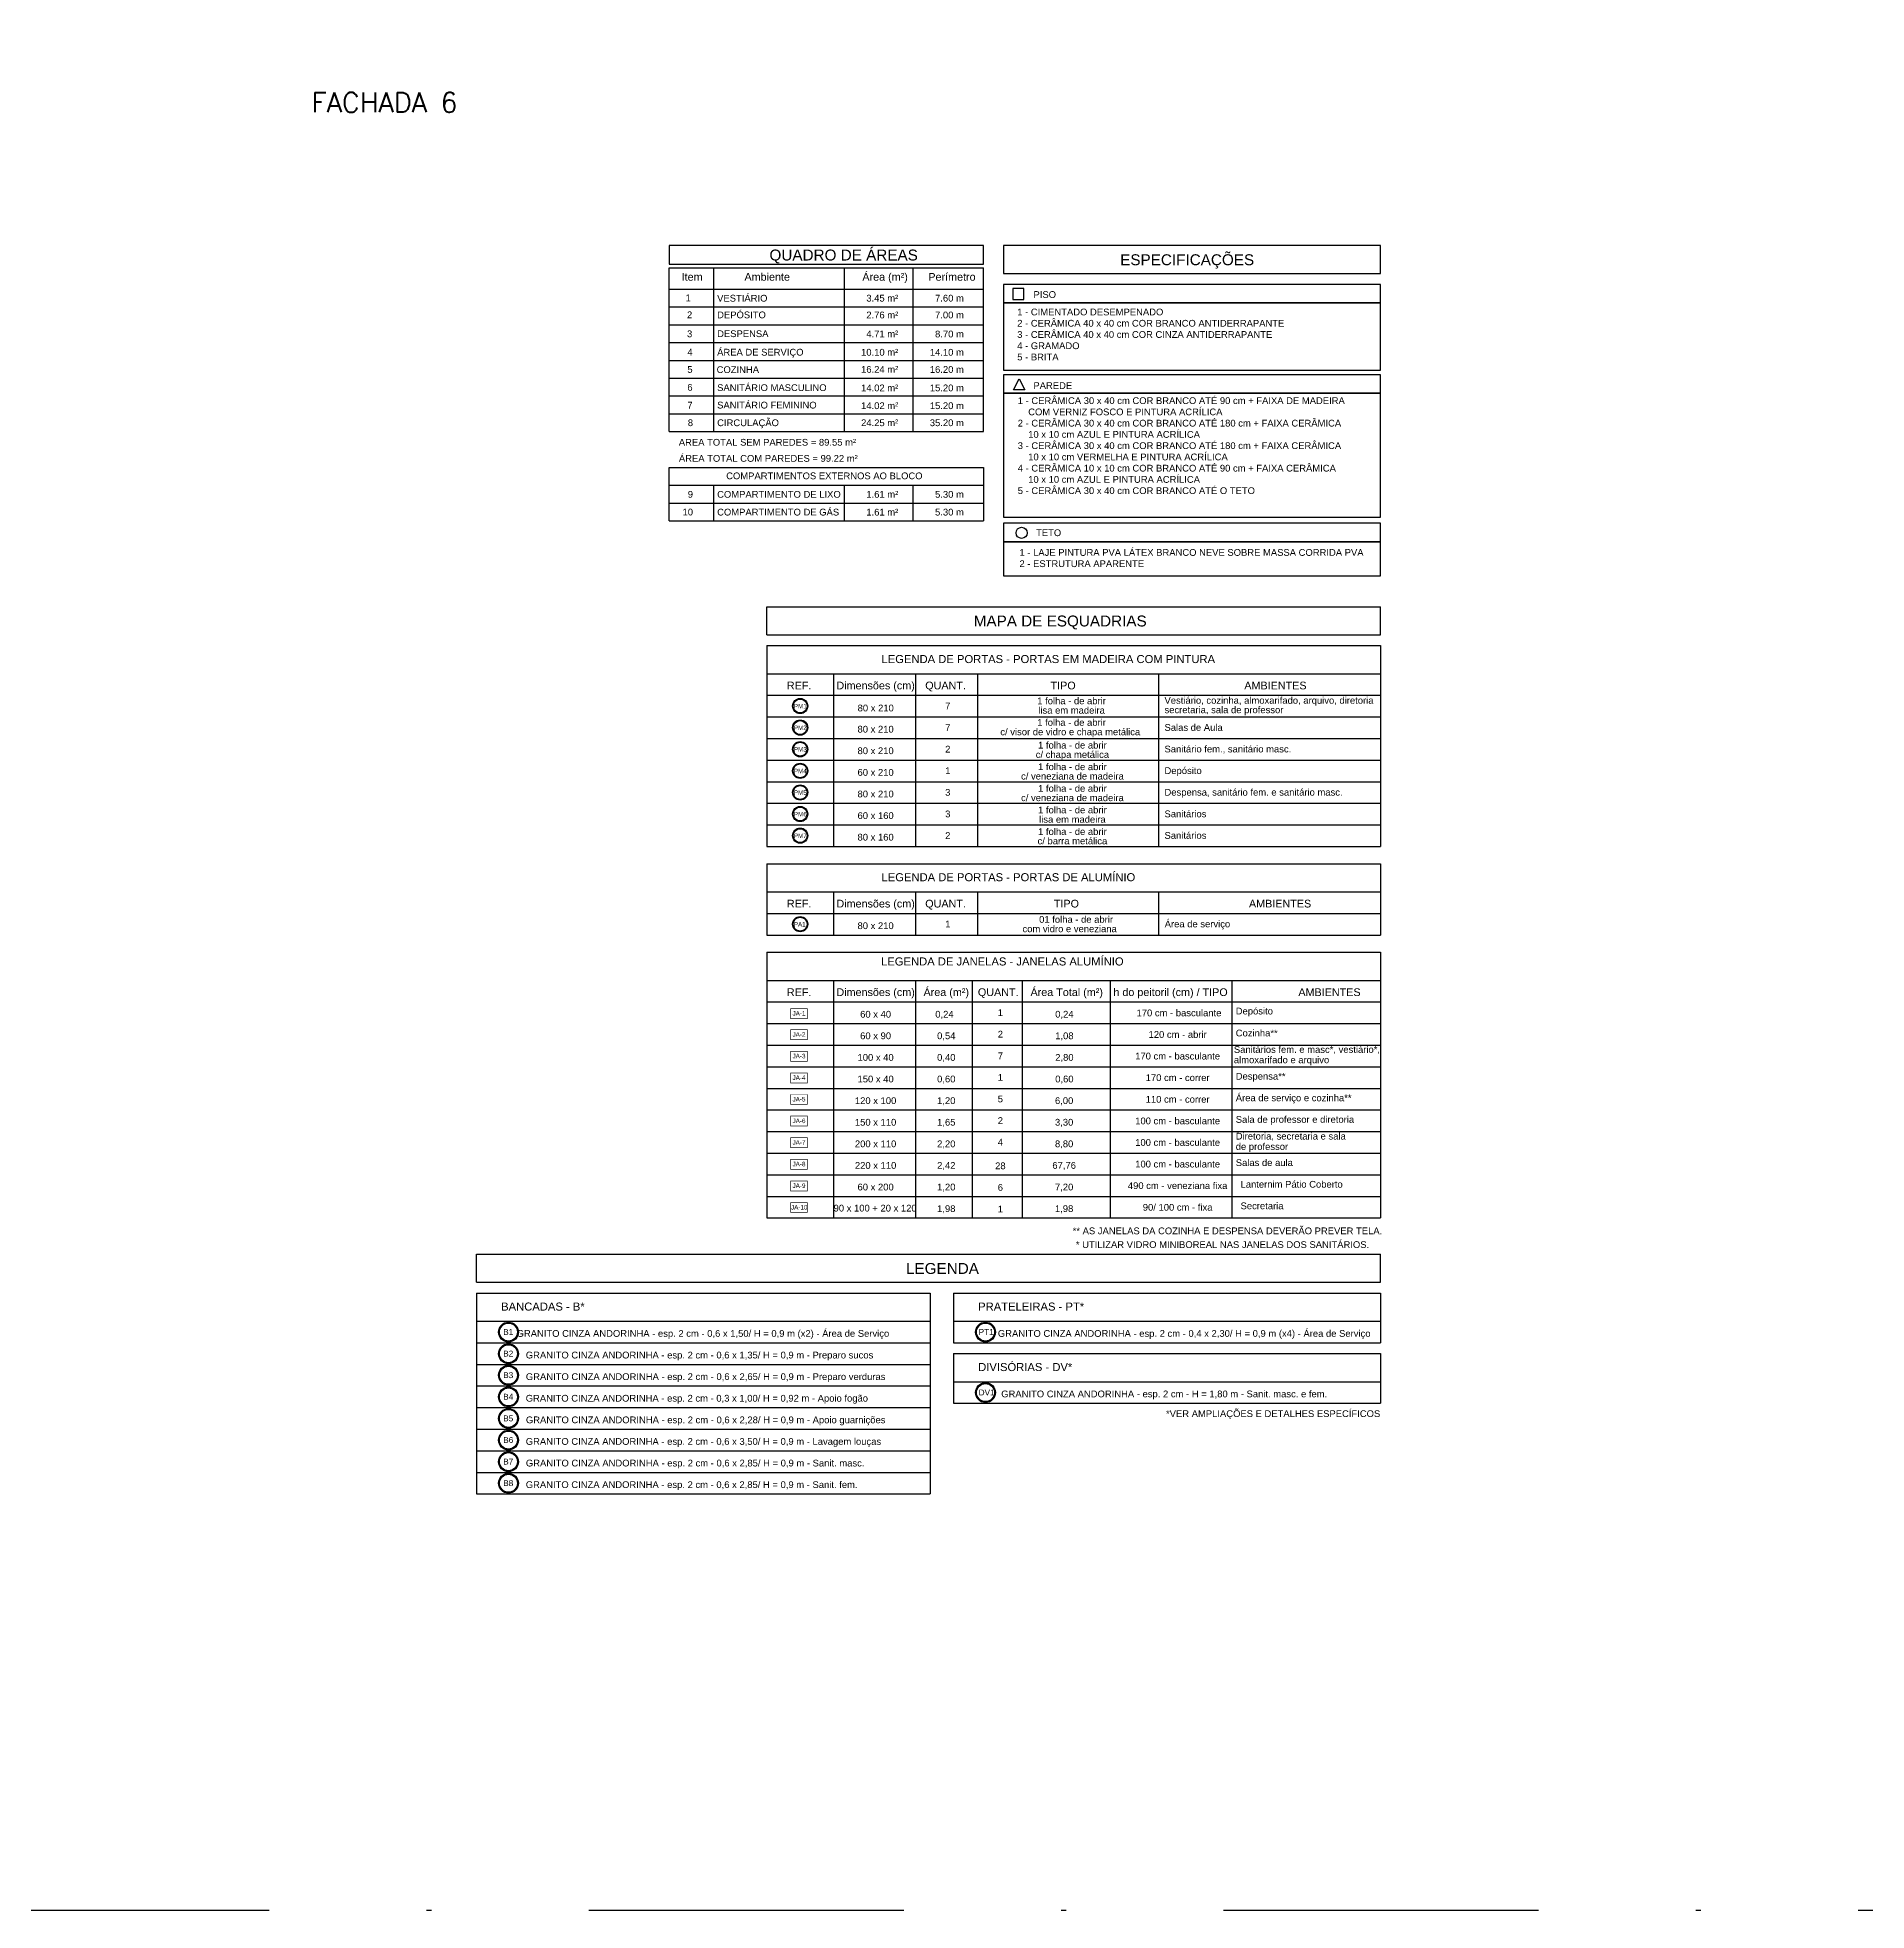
# Model space of a CAD drawing. Extents: x 12 to 194, y 116 to 198.
# Drawn here: x 48.73 to 85.62, y 115.98 to 153.74 of the extents above; entities that cross this region are included whole.
import ezdxf
from ezdxf.enums import TextEntityAlignment as Align

# ---------------------------------------------------------------- set-up
doc = ezdxf.new("R2010")
doc.units = 0
doc.header["$LTSCALE"] = 0.005
doc.linetypes.add('DASHDOT', pattern=[25.4, 12.7, -6.35, 0, -6.35])
doc.layers.get('0').update_dxf_attribs({"linetype": 'CONTINUOUS'})
for name, color, linetype in [('A-COTAS', 1, 'CONTINUOUS'), ('A-TEXTO', 3, 'CONTINUOUS'), ('ARQ-SMB-1_100', 1, 'CONTINUOUS'), ('ARQ-TXT-1_100', 2, 'CONTINUOUS'), ('PAREDE2', 140, 'CONTINUOUS'), ('TEXTO', 3, 'CONTINUOUS')]:
    doc.layers.add(name, color=color, linetype=linetype)
doc.styles.add('A16-E50', font='arial.ttf', dxfattribs={"height": 0.08})
doc.styles.get("Standard").update_dxf_attribs({"font": 'simplex.shx'})
doc.styles.add('STYLE1', font='arial.ttf', dxfattribs={"height": 0.2})

msp = doc.modelspace()

# ---------------------------------------------------------------- hatches: boundary and pattern name
at = {"layer": 'ARQ-SMB-1_100'}
h = msp.add_hatch(color=252, dxfattribs=at)
edge = h.paths.add_edge_path()
edge.add_arc((64.112, 140.258), 0.153, 0, 360)
edge = h.paths.add_edge_path(flags=17)
edge.add_arc((64.112, 140.258), 0.14, 0, 360)
h = msp.add_hatch(color=252, dxfattribs=at)
edge = h.paths.add_edge_path()
edge.add_arc((64.112, 139.823), 0.153, 0, 360)
edge = h.paths.add_edge_path(flags=17)
edge.add_arc((64.112, 139.823), 0.14, 0, 360)
h = msp.add_hatch(color=252, dxfattribs=at)
edge = h.paths.add_edge_path()
edge.add_arc((64.112, 139.387), 0.153, 0, 360)
edge = h.paths.add_edge_path(flags=17)
edge.add_arc((64.112, 139.387), 0.14, 0, 360)
h = msp.add_hatch(color=252, dxfattribs=at)
edge = h.paths.add_edge_path()
edge.add_arc((64.112, 138.952), 0.153, 0, 360)
edge = h.paths.add_edge_path(flags=17)
edge.add_arc((64.112, 138.952), 0.14, 0, 360)
h = msp.add_hatch(color=252, dxfattribs=at)
edge = h.paths.add_edge_path()
edge.add_arc((64.112, 138.516), 0.153, 0, 360)
edge = h.paths.add_edge_path(flags=17)
edge.add_arc((64.112, 138.516), 0.14, 0, 360)
h = msp.add_hatch(color=252, dxfattribs=at)
edge = h.paths.add_edge_path()
edge.add_arc((64.112, 138.081), 0.153, 0, 360)
edge = h.paths.add_edge_path(flags=17)
edge.add_arc((64.112, 138.081), 0.14, 0, 360)
h = msp.add_hatch(color=252, dxfattribs=at)
edge = h.paths.add_edge_path()
edge.add_arc((64.112, 137.645), 0.153, 0, 360)
edge = h.paths.add_edge_path(flags=17)
edge.add_arc((64.112, 137.645), 0.14, 0, 360)
h = msp.add_hatch(color=252, dxfattribs=at)
edge = h.paths.add_edge_path()
edge.add_arc((64.112, 135.861), 0.153, 0, 360)
edge = h.paths.add_edge_path(flags=17)
edge.add_arc((64.112, 135.861), 0.14, 0, 360)
h = msp.add_hatch(color=252, dxfattribs=at)
edge = h.paths.add_edge_path()
edge.add_arc((58.229, 127.638), 0.199, 0, 360)
edge = h.paths.add_edge_path(flags=17)
edge.add_arc((58.229, 127.638), 0.182, 0, 360)
h = msp.add_hatch(color=252, dxfattribs=at)
edge = h.paths.add_edge_path()
edge.add_arc((67.849, 127.638), 0.199, 0, 360)
edge = h.paths.add_edge_path(flags=17)
edge.add_arc((67.849, 127.638), 0.182, 0, 360)
h = msp.add_hatch(color=252, dxfattribs=at)
edge = h.paths.add_edge_path()
edge.add_arc((58.229, 127.202), 0.199, 0, 360)
edge = h.paths.add_edge_path(flags=17)
edge.add_arc((58.229, 127.202), 0.182, 0, 360)
h = msp.add_hatch(color=252, dxfattribs=at)
edge = h.paths.add_edge_path()
edge.add_arc((58.229, 126.767), 0.199, 0, 360)
edge = h.paths.add_edge_path(flags=17)
edge.add_arc((58.229, 126.767), 0.182, 0, 360)
h = msp.add_hatch(color=252, dxfattribs=at)
edge = h.paths.add_edge_path()
edge.add_arc((58.229, 126.331), 0.199, 0, 360)
edge = h.paths.add_edge_path(flags=17)
edge.add_arc((58.229, 126.331), 0.182, 0, 360)
h = msp.add_hatch(color=252, dxfattribs=at)
edge = h.paths.add_edge_path()
edge.add_arc((67.849, 126.418), 0.199, 0, 360)
edge = h.paths.add_edge_path(flags=17)
edge.add_arc((67.849, 126.418), 0.182, 0, 360)
h = msp.add_hatch(color=252, dxfattribs=at)
edge = h.paths.add_edge_path()
edge.add_arc((58.229, 125.896), 0.199, 0, 360)
edge = h.paths.add_edge_path(flags=17)
edge.add_arc((58.229, 125.896), 0.182, 0, 360)
h = msp.add_hatch(color=252, dxfattribs=at)
edge = h.paths.add_edge_path()
edge.add_arc((58.229, 125.461), 0.199, 0, 360)
edge = h.paths.add_edge_path(flags=17)
edge.add_arc((58.229, 125.461), 0.182, 0, 360)
h = msp.add_hatch(color=252, dxfattribs=at)
edge = h.paths.add_edge_path()
edge.add_arc((58.229, 125.025), 0.199, 0, 360)
edge = h.paths.add_edge_path(flags=17)
edge.add_arc((58.229, 125.025), 0.182, 0, 360)
h = msp.add_hatch(color=252, dxfattribs=at)
edge = h.paths.add_edge_path()
edge.add_arc((58.229, 124.59), 0.199, 0, 360)
edge = h.paths.add_edge_path(flags=17)
edge.add_arc((58.229, 124.59), 0.182, 0, 360)

# ---------------------------------------------------------------- linework, layer by layer
at = {"linetype": 'DASHDOT', "ltscale": 100}
msp.add_lwpolyline([(11.841, 197.887), (194.2, 197.887), (194.2, 115.977), (11.841, 115.977)], close=True, dxfattribs=at)
at = {"layer": 'A-COTAS'}
msp.add_line((62.364, 149.092, 2), (62.364, 145.792, 2), dxfattribs=at)
at = {"layer": 'A-COTAS', "color": 1}
for p, q in [((65.002, 149.092, 2), (65.002, 145.792, 2)), ((66.386, 149.092, 2), (66.386, 145.792, 2))]:
    msp.add_line(p, q, dxfattribs=at)
at = {"layer": 'A-TEXTO', "color": 1}
for p, q in [((61.472, 145.792), (61.472, 149.092)), ((61.472, 149.092), (67.811, 149.092)), ((67.811, 145.792), (67.811, 149.092)), ((61.472, 148.66), (67.811, 148.66)), ((61.472, 148.302), (67.811, 148.302)), ((61.472, 147.943), (67.811, 147.943)), ((61.472, 147.585), (67.811, 147.585)), ((61.472, 147.226), (67.811, 147.226)), ((61.472, 146.867), (67.811, 146.867)), ((61.472, 146.509), (67.811, 146.509)), ((61.472, 146.15), (67.811, 146.15)), ((61.472, 145.792), (67.811, 145.792)), ((61.472, 143.99), (61.472, 145.066)), ((61.472, 145.066), (67.811, 145.066)), ((67.811, 145.066), (67.811, 143.99)), ((61.472, 144.707), (67.811, 144.707)), ((62.364, 144.707, 0.796), (62.364, 143.99)), ((65.002, 144.707, 0.796), (65.002, 143.99)), ((66.386, 144.707, 0.796), (66.386, 143.99)), ((61.472, 144.348), (67.811, 144.348)), ((61.472, 143.99), (67.811, 143.99))]:
    msp.add_line(p, q, dxfattribs=at)
at = {"layer": 'ARQ-SMB-1_100', "color": 1}
for points in [[(61.472, 149.542), (61.472, 149.167), (67.811, 149.167), (67.811, 149.542)], [(68.214, 149.542), (68.214, 148.976), (75.817, 148.976), (75.817, 149.542)], [(68.214, 148.758), (68.214, 148.383), (75.817, 148.383), (75.817, 148.758)], [(68.214, 148.383), (68.214, 147.03), (75.817, 147.03), (75.817, 148.383)], [(68.214, 146.937), (68.214, 146.562), (75.817, 146.562), (75.817, 146.937)], [(68.214, 146.562), (68.214, 144.064), (75.817, 144.064), (75.817, 146.562)], [(68.214, 143.944), (68.214, 143.569), (75.817, 143.569), (75.817, 143.944)], [(68.214, 143.569), (68.214, 142.883), (75.817, 142.883), (75.817, 143.569)]]:
    msp.add_lwpolyline(points, close=True, dxfattribs=at)
at = {"layer": 'ARQ-SMB-1_100'}
msp.add_lwpolyline([(68.4, 148.451), (68.625, 148.451), (68.625, 148.676), (68.4, 148.676)], close=True, dxfattribs=at)
msp.add_lwpolyline([(68.528, 146.855), (68.64, 146.63), (68.415, 146.63), (68.528, 146.855)], dxfattribs=at)
at = {"layer": 'ARQ-SMB-1_100', "color": 252, "ltscale": 10, "const_width": 0.0133}
for points in [[(63.923, 133.958), (64.256, 133.958), (64.256, 134.158), (63.923, 134.158)], [(63.923, 133.533), (64.256, 133.533), (64.256, 133.733), (63.923, 133.733)], [(63.923, 133.098), (64.256, 133.098), (64.256, 133.298), (63.923, 133.298)], [(63.923, 132.662), (64.256, 132.662), (64.256, 132.862), (63.923, 132.862)], [(63.923, 132.227), (64.256, 132.227), (64.256, 132.427), (63.923, 132.427)], [(63.923, 131.791), (64.256, 131.791), (64.256, 131.991), (63.923, 131.991)], [(63.923, 131.356), (64.256, 131.356), (64.256, 131.556), (63.923, 131.556)], [(63.923, 130.92), (64.256, 130.92), (64.256, 131.12), (63.923, 131.12)], [(63.923, 130.485), (64.256, 130.485), (64.256, 130.685), (63.923, 130.685)], [(63.923, 130.049), (64.256, 130.049), (64.256, 130.249), (63.923, 130.249)]]:
    msp.add_lwpolyline(points, close=True, dxfattribs=at)
at = {"layer": 'ARQ-SMB-1_100'}
msp.add_circle((68.577, 143.749), 0.112, dxfattribs=at)
at = {"layer": 'ARQ-SMB-1_100', "color": 252}
for centre, radius in [((64.112, 140.258), 0.153), ((64.112, 140.258), 0.14), ((64.112, 139.823), 0.153), ((64.112, 139.823), 0.14), ((64.112, 139.387), 0.153), ((64.112, 139.387), 0.14), ((64.112, 138.952), 0.153), ((64.112, 138.952), 0.14), ((64.112, 138.516), 0.153), ((64.112, 138.516), 0.14), ((64.112, 138.081), 0.153), ((64.112, 138.081), 0.14), ((64.112, 137.645), 0.153), ((64.112, 137.645), 0.14), ((64.112, 135.861), 0.153), ((64.112, 135.861), 0.14), ((58.229, 127.638), 0.199), ((58.229, 127.638), 0.182), ((67.849, 127.638), 0.199), ((67.849, 127.638), 0.182), ((58.229, 127.202), 0.199), ((58.229, 127.202), 0.182), ((58.229, 126.767), 0.199), ((58.229, 126.767), 0.182), ((58.229, 126.331), 0.199), ((58.229, 126.331), 0.182), ((67.849, 126.418), 0.199), ((67.849, 126.418), 0.182), ((58.229, 125.896), 0.199), ((58.229, 125.896), 0.182), ((58.229, 125.461), 0.199), ((58.229, 125.461), 0.182), ((58.229, 125.025), 0.199), ((58.229, 125.025), 0.182), ((58.229, 124.59), 0.199), ((58.229, 124.59), 0.182)]:
    msp.add_circle(centre, radius, dxfattribs=at)
at = {"layer": 'TEXTO', "color": 1}
for p, q in [((63.437, 142.26), (75.817, 142.26)), ((63.437, 141.694), (63.437, 142.26)), ((63.437, 141.694), (63.437, 142.26)), ((75.817, 141.694), (75.817, 142.26)), ((63.437, 141.694), (75.817, 141.694)), ((63.437, 141.476), (75.817, 141.476)), ((63.437, 141.476), (63.437, 137.426)), ((75.817, 141.476), (75.817, 137.426)), ((63.437, 140.91), (75.817, 140.91)), ((64.788, 137.426), (64.788, 140.91)), ((66.444, 137.426), (66.444, 140.91)), ((67.693, 137.426), (67.693, 140.91)), ((71.345, 137.426), (71.345, 140.91)), ((63.437, 140.474), (75.817, 140.474)), ((63.437, 140.039), (75.817, 140.039)), ((63.437, 139.603), (75.817, 139.603)), ((63.437, 139.168), (75.817, 139.168)), ((63.437, 138.733), (75.817, 138.733)), ((63.437, 138.297), (75.817, 138.297)), ((63.437, 137.862), (75.817, 137.862)), ((63.437, 137.426), (75.817, 137.426)), ((63.437, 137.079), (63.437, 135.642)), ((63.437, 137.079), (75.817, 137.079)), ((63.437, 137.079), (75.817, 137.079)), ((75.817, 137.079), (75.817, 135.642)), ((63.437, 136.513), (75.817, 136.513)), ((64.788, 135.642), (64.788, 136.513)), ((66.444, 135.642), (66.444, 136.513)), ((67.693, 135.642), (67.693, 136.513)), ((71.345, 135.642), (71.345, 136.513)), ((63.437, 136.077), (75.817, 136.077)), ((63.437, 135.642), (75.817, 135.642)), ((63.437, 135.295), (75.817, 135.295)), ((63.437, 135.295), (63.437, 129.938)), ((63.437, 135.295), (75.817, 135.295)), ((75.817, 135.295), (75.817, 129.938)), ((63.437, 134.728), (75.817, 134.728)), ((64.788, 129.938), (64.788, 134.728)), ((66.444, 129.938), (66.444, 134.728)), ((67.584, 129.938), (67.584, 134.728)), ((68.596, 129.938), (68.596, 134.728)), ((70.368, 129.938), (70.368, 134.728)), ((72.823, 129.938), (72.823, 134.728)), ((63.437, 134.293), (75.817, 134.293)), ((63.437, 133.857), (75.817, 133.857)), ((63.437, 133.422), (75.817, 133.422)), ((63.437, 132.986), (75.817, 132.986)), ((63.437, 132.551), (75.817, 132.551)), ((63.437, 132.116), (75.817, 132.116)), ((63.437, 131.68), (75.817, 131.68)), ((63.437, 131.245), (75.817, 131.245)), ((63.437, 130.809), (75.817, 130.809)), ((63.437, 130.374), (75.817, 130.374)), ((63.437, 130.374), (75.817, 130.374)), ((63.437, 130.374), (75.817, 130.374)), ((63.437, 130.374), (75.817, 130.374)), ((63.437, 130.374), (75.817, 130.374)), ((63.437, 129.938), (75.817, 129.938)), ((57.586, 129.208), (75.817, 129.208)), ((57.586, 128.642), (57.586, 129.208)), ((75.817, 128.642), (75.817, 129.208)), ((57.586, 128.642), (75.817, 128.642)), ((57.586, 128.424), (66.735, 128.424)), ((57.586, 128.424), (57.586, 124.374)), ((66.735, 128.424), (66.735, 124.374)), ((67.206, 128.424), (75.817, 128.424)), ((67.206, 128.424), (67.206, 127.422)), ((75.817, 128.424), (75.817, 127.422)), ((57.586, 127.858), (66.735, 127.858)), ((67.206, 127.858), (75.817, 127.858)), ((57.586, 127.422), (66.735, 127.422)), ((67.206, 127.422), (75.817, 127.422)), ((57.586, 126.987), (66.735, 126.987)), ((67.206, 127.205), (75.817, 127.205)), ((67.206, 127.205), (67.206, 126.203)), ((75.817, 127.205), (75.817, 126.203)), ((57.586, 126.551), (66.735, 126.551)), ((67.206, 126.638), (75.817, 126.638)), ((57.586, 126.116), (66.735, 126.116)), ((67.206, 126.203), (75.817, 126.203)), ((57.586, 125.681), (66.735, 125.681)), ((57.586, 125.245), (66.735, 125.245)), ((57.586, 124.81), (66.735, 124.81)), ((57.586, 124.374), (66.735, 124.374))]:
    msp.add_line(p, q, dxfattribs=at)

# ---------------------------------------------------------------- texts
at = {"layer": 'A-TEXTO', "color": 3}
msp.add_text('FACHADA 6', height=0.4, dxfattribs=at).set_placement((54.252, 152.226))
at = {"layer": 'ARQ-SMB-1_100', "style": 'A16-E50'}
for tag, p in [('PM1', (63.983, 140.209)), ('PM2', (63.983, 139.774)), ('PM3', (63.983, 139.338)), ('PM4', (63.983, 138.903)), ('PM5', (63.983, 138.467)), ('PM6', (63.983, 138.032)), ('PM7', (63.983, 137.597)), ('PA1', (63.983, 135.812)), ('JA-1', (63.957, 134.017)), ('JA-2', (63.957, 133.592)), ('JA-3', (63.957, 133.156)), ('JA-4', (63.957, 132.721)), ('JA-5', (63.957, 132.286)), ('JA-6', (63.957, 131.85)), ('JA-7', (63.957, 131.415)), ('JA-8', (63.957, 130.979)), ('JA-9', (63.957, 130.544)), ('JA-10', (63.926, 130.108))]:
    msp.add_attdef(tag, p, '', height=0.0912, dxfattribs=at)
at = {"layer": 'ARQ-SMB-1_100', "color": 2, "style": 'A16-E50'}
for tag, p in [('B1', (58.122, 127.581)), ('PT1', (67.711, 127.581)), ('B2', (58.122, 127.145)), ('B3', (58.122, 126.71)), ('B4', (58.122, 126.274)), ('DV1', (67.711, 126.361)), ('B5', (58.122, 125.839)), ('B6', (58.122, 125.403)), ('B7', (58.122, 124.968)), ('B8', (58.122, 124.533))]:
    msp.add_attdef(tag, p, '', height=0.119, dxfattribs=at)
at = {"layer": 'ARQ-TXT-1_100', "style": 'STYLE1'}
for s, height, p in [('1', 0.136, (61.905, 148.377, 2)), ('3.45 m²', 0.1361, (66.09, 148.371)), ('7.60 m', 0.1361, (67.413, 148.371)), ('2', 0.136, (61.935, 148.035, 2)), ('2.76 m²', 0.1361, (66.09, 148.032)), ('7.00 m', 0.1361, (67.413, 148.032)), ('3', 0.136, (61.935, 147.652, 2)), ('4.71 m²', 0.1361, (66.09, 147.651)), ('8.70 m', 0.1361, (67.413, 147.648)), ('4', 0.136, (61.942, 147.283, 2)), ('10.10 m²', 0.1361, (66.09, 147.281)), ('14.10 m', 0.1361, (67.413, 147.28)), ('5', 0.136, (61.942, 146.933, 2)), ('16.24 m²', 0.1361, (66.09, 146.935)), ('16.20 m', 0.1361, (67.413, 146.933)), ('6', 0.136, (61.942, 146.573, 2)), ('14.02 m²', 0.1361, (66.09, 146.562)), ('15.20 m', 0.1361, (67.413, 146.562)), ('7', 0.136, (61.942, 146.214, 2)), ('14.02 m²', 0.1361, (66.09, 146.203)), ('15.20 m', 0.1361, (67.413, 146.203)), ('8', 0.136, (61.951, 145.86, 2)), ('24.25 m²', 0.1361, (66.09, 145.859)), ('35.20 m', 0.1361, (67.413, 145.859)), ('10', 0.1361, (61.951, 144.059, 2)), ('9', 0.136, (61.951, 144.417, 2)), ('1.61 m²', 0.1361, (66.09, 144.416)), ('5.30 m', 0.1361, (67.413, 144.416)), ('1.61 m²', 0.1361, (66.09, 144.057)), ('5.30 m', 0.1361, (67.413, 144.058))]:
    msp.add_text(s, height=height, dxfattribs=at).set_placement(p, align=Align.BOTTOM_RIGHT)
for s, height, p in [('VESTIÁRIO', 0.1361, (62.437, 148.37)), ('DEPÓSITO', 0.1361, (62.437, 148.034)), ('DESPENSA', 0.1361, (62.437, 147.654)), ('ÁREA DE SERVIÇO', 0.13608, (62.437, 147.282)), ('COZINHA', 0.1361, (62.427, 146.93)), ('SANITÁRIO MASCULINO', 0.13608, (62.437, 146.567)), ('SANITÁRIO FEMININO', 0.13608, (62.437, 146.215)), ('CIRCULAÇÃO', 0.1361, (62.437, 145.859)), ('AREA TOTAL SEM PAREDES = 89.55 m²', 0.13608, (61.664, 145.466)), ('COMPARTIMENTOS EXTERNOS AO BLOCO ', 0.13608, (62.619, 144.789)), ('COMPARTIMENTO DE LIXO', 0.13608, (62.437, 144.416)), ('COMPARTIMENTO DE GÁS', 0.13608, (62.437, 144.058))]:
    msp.add_text(s, height=height, dxfattribs=at).set_placement(p, align=Align.BOTTOM_LEFT)
for s, height, p in [('ÁREA TOTAL COM PAREDES = 99.22 m²', 0.13608, (61.666, 145.182)), ('Vestiário, cozinha, almoxarifado, arquivo, diretoria', 0.13608, (71.459, 140.304)), ('secretaria, sala de professor', 0.13608, (71.459, 140.114)), ('Salas de Aula', 0.13608, (71.459, 139.758)), ('Sanitário fem., sanitário masc.  ', 0.13608, (71.459, 139.323)), ('Depósito', 0.1361, (71.459, 138.887)), ('Despensa, sanitário fem. e sanitário masc.', 0.13608, (71.459, 138.452)), ('Sanitários', 0.1361, (71.459, 138.016)), ('Sanitários', 0.1361, (71.459, 137.581)), ('Área de serviço', 0.13608, (71.463, 135.797)), ('Depósito', 0.1361, (72.896, 134.041)), ('Cozinha**', 0.1361, (72.896, 133.598)), ('Sanitários fem. e masc*, vestiário*,', 0.13608, (72.858, 133.266)), ('almoxarifado e arquivo', 0.13608, (72.858, 133.058)), ('Despensa**', 0.1361, (72.896, 132.727)), ('Área de serviço e cozinha**', 0.13608, (72.896, 132.291)), ('Sala de professor e diretoria', 0.13608, (72.896, 131.856)), ('de professor', 0.13608, (72.896, 131.31)), ('Diretoria, secretaria e sala  ', 0.13608, (72.896, 131.519)), ('Salas de aula', 0.13608, (72.896, 130.985)), ('Lanternim Pátio Coberto', 0.13608, (72.993, 130.549)), ('Secretaria', 0.1361, (72.993, 130.114)), ('** AS JANELAS DA COZINHA E DESPENSA DEVERÃO PREVER TELA.   ', 0.13608, (69.607, 129.61)), ('* UTILIZAR VIDRO MINIBOREAL NAS JANELAS DOS SANITÁRIOS.   ', 0.13608, (69.672, 129.333))]:
    msp.add_text(s, height=height, dxfattribs=at).set_placement(p)
for s, height, p in [('80 x 210', 0.1361, (65.635, 140.15)), ('7', 0.136, (67.088, 140.192)), ('1 folha - de abrir', 0.13608, (69.585, 140.294)), ('lisa em madeira', 0.13608, (69.585, 140.104)), ('80 x 210', 0.1361, (65.633, 139.723)), ('7', 0.136, (67.088, 139.756)), ('c/ visor de vidro e chapa metálica ', 0.13608, (69.585, 139.669)), ('1 folha - de abrir', 0.13608, (69.585, 139.859)), ('80 x 210', 0.1361, (65.633, 139.288)), ('2', 0.136, (67.088, 139.321)), ('c/ chapa metálica', 0.13608, (69.602, 139.212)), ('1 folha - de abrir', 0.13608, (69.602, 139.401)), ('60 x 210', 0.1361, (65.633, 138.852)), ('1', 0.136, (67.088, 138.886)), ('1 folha - de abrir', 0.13608, (69.602, 138.966)), ('3', 0.136, (67.088, 138.45)), ('c/ veneziana de madeira', 0.13608, (69.602, 138.776)), ('1 folha - de abrir', 0.13608, (69.602, 138.53)), ('80 x 210', 0.1361, (65.633, 138.417)), ('c/ veneziana de madeira', 0.13608, (69.602, 138.341)), ('1 folha - de abrir', 0.13608, (69.602, 138.095)), ('60 x 160', 0.1361, (65.633, 137.981)), ('3', 0.136, (67.088, 138.015)), ('lisa em madeira', 0.13608, (69.602, 137.905)), ('80 x 160', 0.1361, (65.633, 137.546)), ('2', 0.136, (67.088, 137.579)), ('c/ barra metálica', 0.13608, (69.602, 137.47)), ('1 folha - de abrir', 0.13608, (69.602, 137.659)), ('1', 0.136, (67.088, 135.795)), ('01 folha - de abrir', 0.13608, (69.676, 135.888)), ('80 x 210', 0.1361, (65.633, 135.761)), ('com vidro e veneziana  ', 0.13608, (69.599, 135.699)), ('60 x 40', 0.1361, (65.633, 133.977)), ('0,24', 0.1361, (67.021, 133.977)), ('1', 0.136, (68.149, 134.01)), ('0,24', 0.1361, (69.44, 133.977)), ('170 cm - basculante', 0.13608, (71.751, 134.004)), ('60 x 90', 0.1361, (65.633, 133.542)), ('0,54', 0.1361, (67.058, 133.542)), ('2', 0.136, (68.149, 133.575)), ('1,08', 0.1361, (69.44, 133.542)), ('120 cm - abrir', 0.13608, (71.724, 133.569)), ('100 x 40', 0.1361, (65.633, 133.106)), ('0,40', 0.1361, (67.058, 133.106)), ('7', 0.136, (68.149, 133.139)), ('2,80', 0.1361, (69.44, 133.106)), ('170 cm - basculante', 0.13608, (71.724, 133.133)), ('150 x 40', 0.1361, (65.633, 132.671)), ('0,60', 0.1361, (67.058, 132.671)), ('1', 0.136, (68.149, 132.704)), ('0,60', 0.1361, (69.44, 132.671)), ('170 cm - correr', 0.13608, (71.724, 132.698)), ('120 x 100', 0.1361, (65.633, 132.235)), ('1,20', 0.1361, (67.058, 132.235)), ('5', 0.136, (68.149, 132.269)), ('6,00', 0.1361, (69.435, 132.235)), ('110 cm - correr', 0.13608, (71.724, 132.262)), ('150 x 110', 0.1361, (65.633, 131.8)), ('1,65', 0.1361, (67.058, 131.8)), ('2', 0.136, (68.149, 131.833)), ('3,30', 0.1361, (69.435, 131.8)), ('100 cm - basculante', 0.13608, (71.724, 131.827)), ('200 x 110', 0.1361, (65.633, 131.364)), ('2,20', 0.1361, (67.058, 131.364)), ('4', 0.136, (68.149, 131.398)), ('8,80', 0.1361, (69.435, 131.364)), ('100 cm - basculante', 0.13608, (71.724, 131.392)), ('220 x 110', 0.1361, (65.633, 130.929)), ('2,42', 0.1361, (67.058, 130.929)), ('28', 0.1361, (68.149, 130.921)), ('67,76', 0.1361, (69.435, 130.929)), ('100 cm - basculante', 0.13608, (71.724, 130.956)), ('490 cm - veneziana fixa', 0.13608, (71.724, 130.521)), ('60 x 200', 0.1361, (65.633, 130.493)), ('1,20', 0.1361, (67.058, 130.493)), ('6', 0.136, (68.149, 130.486)), ('7,20', 0.1361, (69.435, 130.493)), ('90 x 100 + 20 x 120', 0.13608, (65.623, 130.068)), ('1,98', 0.1361, (67.058, 130.058)), ('1', 0.136, (68.149, 130.05)), ('1,98', 0.1361, (69.435, 130.058)), ('90/ 100 cm - fixa', 0.13608, (71.724, 130.085)), ('GRANITO CINZA ANDORINHA - esp. 2 cm - 0,6 x 1,50/ H = 0,9 m (x2) - Área de Serviço', 0.13608, (62.15, 127.542)), ('GRANITO CINZA ANDORINHA - esp. 2 cm - 0,4 x 2,30/ H = 0,9 m (x4) - Área de Serviço', 0.13608, (71.856, 127.542)), ('GRANITO CINZA ANDORINHA - esp. 2 cm - 0,6 x 1,35/ H = 0,9 m - Preparo sucos', 0.13608, (62.082, 127.106)), ('GRANITO CINZA ANDORINHA - esp. 2 cm - 0,6 x 2,65/ H = 0,9 m - Preparo verduras', 0.13608, (62.205, 126.671)), ('GRANITO CINZA ANDORINHA - esp. 2 cm - 0,3 x 1,00/ H = 0,92 m - Apoio fogão', 0.13608, (62.028, 126.236)), ('GRANITO CINZA ANDORINHA - esp. 2 cm - H = 1,80 m - Sanit. masc. e fem.', 0.13608, (71.453, 126.323)), ('GRANITO CINZA ANDORINHA - esp. 2 cm - 0,6 x 2,28/ H = 0,9 m - Apoio guarnições', 0.13608, (62.206, 125.8)), ('*VER AMPLIAÇÕES E DETALHES ESPECÍFICOS', 0.13608, (73.65, 125.925)), ('GRANITO CINZA ANDORINHA - esp. 2 cm - 0,6 x 3,50/ H = 0,9 m - Lavagem louças', 0.13608, (62.161, 125.365)), ('GRANITO CINZA ANDORINHA - esp. 2 cm - 0,6 x 2,85/ H = 0,9 m - Sanit. masc.', 0.13608, (61.994, 124.929)), ('GRANITO CINZA ANDORINHA - esp. 2 cm - 0,6 x 2,85/ H = 0,9 m - Sanit. fem.', 0.13608, (61.923, 124.494))]:
    msp.add_text(s, height=height, dxfattribs=at).set_placement(p, align=Align.CENTER)
at = {"layer": 'ARQ-TXT-1_100', "attachment_point": 1, "style": 'STYLE1'}
for s, width, insert, char_height in [('PISO', 0.5383, (68.817, 148.621), 0.1361), ('1 - CIMENTADO DESEMPENADO\\P2 - CERÂMICA 40 x 40 cm COR BRANCO ANTIDERRAPANTE\\P3 - CERÂMICA 40 x 40 cm COR CINZA ANTIDERRAPANTE\\P4 - GRAMADO\\P5 - BRITA', 8.35283, (68.489, 148.269), 0.13608), ('1 - CERÂMICA 30 x 40 cm COR BRANCO ATÉ 90 cm + FAIXA DE MADEIRA \\P    COM VERNIZ FOSCO E PINTURA ACRÍLICA\\P2 - CERÂMICA 30 x 40 cm COR BRANCO ATÉ 180 cm + FAIXA CERÂMICA \\P    10 x 10 cm AZUL E PINTURA ACRÍLICA\\P3 - CERÂMICA 30 x 40 cm COR BRANCO ATÉ 180 cm + FAIXA CERÂMICA \\P    10 x 10 cm VERMELHA E PINTURA ACRÍLICA\\P4 - CERÂMICA 10 x 10 cm COR BRANCO ATÉ 90 cm + FAIXA CERÂMICA \\P    10 x 10 cm AZUL E PINTURA ACRÍLICA\\P5 - CERÂMICA 30 x 40 cm COR BRANCO ATÉ O TETO', 9.08368, (68.499, 146.482), 0.13608), ('PAREDE', 0.5383, (68.815, 146.786), 0.1361), ('TETO', 0.5383, (68.869, 143.819), 0.1361), ('1 - LAJE PINTURA PVA LÁTEX BRANCO NEVE SOBRE MASSA CORRIDA PVA\\P2 - ESTRUTURA APARENTE', 9.08368, (68.534, 143.422), 0.13608)]:
    msp.add_mtext_dynamic_manual_height_columns(s, width=width, gutter_width=0.5, heights=[0], dxfattribs=dict(at, insert=insert, char_height=char_height))
at = {"layer": 'PAREDE2', "color": 4, "style": 'STYLE1'}
msp.add_text('QUADRO DE ÁREAS', height=0.22032, dxfattribs=at).set_placement((66.485, 149.173), align=Align.BOTTOM_RIGHT)
for s, height, p in [('ESPECIFICAÇÕES', 0.22032, (71.916, 149.144)), ('MAPA DE ESQUADRIAS', 0.22032, (69.356, 141.862)), ('LEGENDA', 0.2203, (66.981, 128.81))]:
    msp.add_text(s, height=height, dxfattribs=at).set_placement(p, align=Align.CENTER)
at = {"layer": 'TEXTO', "style": 'STYLE1'}
for s, p in [('Item', (62.144, 148.785, 2)), ('Área (m²)', (66.283, 148.785)), ('Perímetro', (67.65, 148.785))]:
    msp.add_text(s, height=0.1555, dxfattribs=at).set_placement(p, align=Align.BOTTOM_RIGHT)
msp.add_text('Ambiente', height=0.1555, dxfattribs=at).set_placement((62.988, 148.785), align=Align.BOTTOM_LEFT)
at = {"layer": 'TEXTO', "color": 3, "style": 'STYLE1'}
for s, p in [('LEGENDA DE PORTAS - PORTAS EM MADEIRA COM PINTURA', (65.752, 141.124)), ('LEGENDA DE PORTAS - PORTAS DE ALUMÍNIO', (65.752, 136.726)), ('LEGENDA DE JANELAS - JANELAS ALUMÍNIO', (65.743, 135.028)), ('BANCADAS - B*', (58.081, 128.071)), ('PRATELEIRAS - PT*', (67.701, 128.071)), ('DIVISÓRIAS - DV*', (67.701, 126.852))]:
    msp.add_text(s, height=0.162, dxfattribs=at).set_placement(p)
at = {"layer": 'TEXTO', "style": 'STYLE1'}
for s, height, p in [('REF.', 0.1555, (64.091, 140.594)), ('Dimensões (cm)', 0.15552, (65.633, 140.594)), ('QUANT.', 0.1555, (67.044, 140.594)), ('TIPO', 0.1555, (69.415, 140.594)), ('AMBIENTES', 0.1555, (73.696, 140.594)), ('REF.', 0.1555, (64.091, 136.197)), ('Dimensões (cm)', 0.15552, (65.633, 136.197)), ('QUANT.', 0.1555, (67.044, 136.197)), ('TIPO', 0.1555, (69.481, 136.197)), ('AMBIENTES', 0.1555, (73.79, 136.197)), ('REF.', 0.1555, (64.091, 134.412)), ('Dimensões (cm)', 0.15552, (65.633, 134.412)), ('Área (m²)', 0.1555, (67.058, 134.412)), ('QUANT.', 0.1555, (68.106, 134.412)), ('Área Total (m²)', 0.15552, (69.487, 134.412)), ('h do peitoril (cm) / TIPO', 0.15552, (71.581, 134.412)), ('AMBIENTES', 0.1555, (74.787, 134.412))]:
    msp.add_text(s, height=height, dxfattribs=at).set_placement(p, align=Align.CENTER)

doc.saveas('drawing.dxf')
